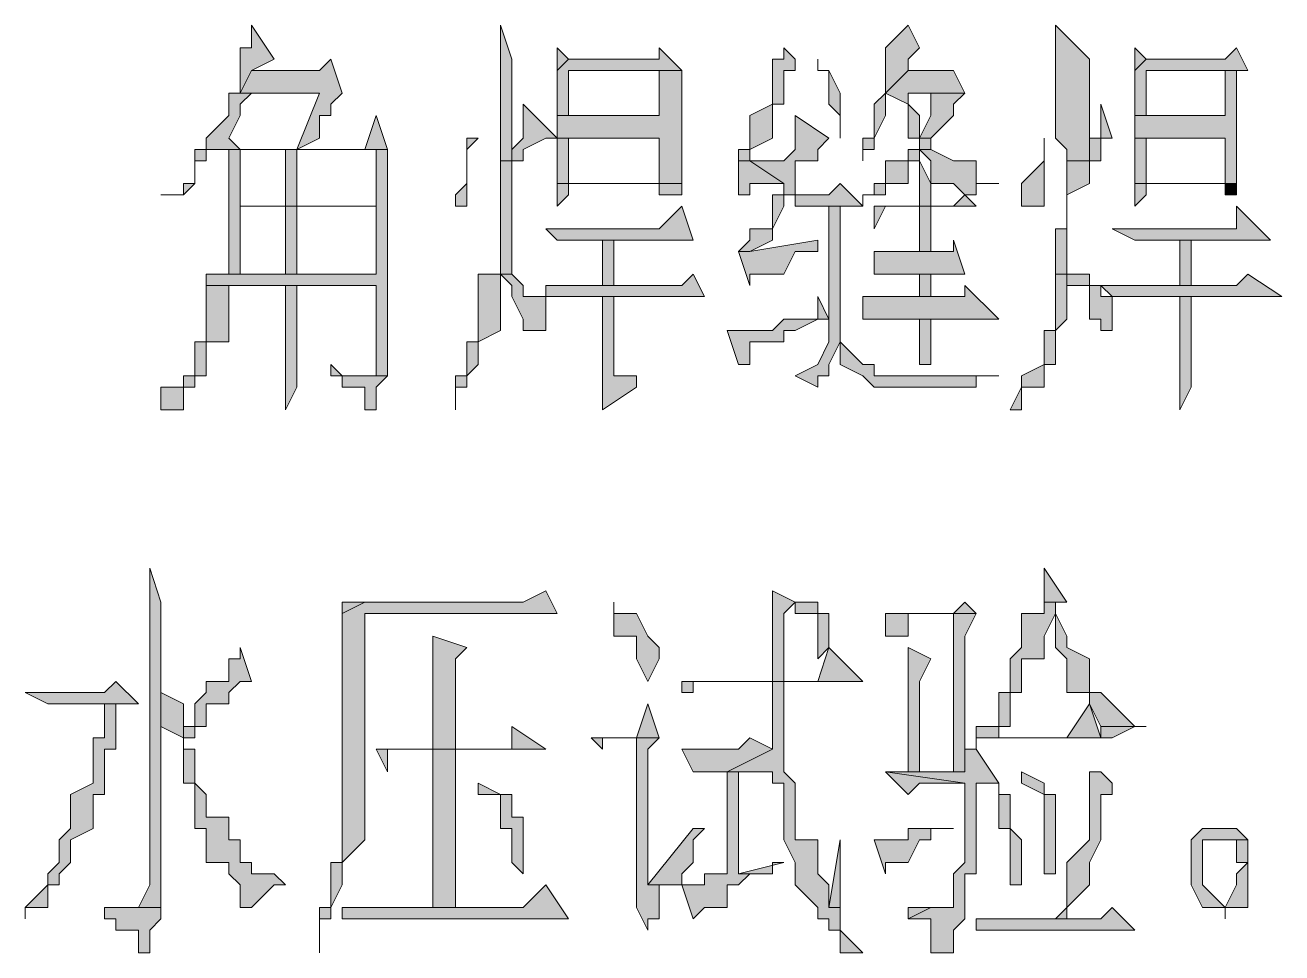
# Model space of a CAD drawing. Header units: millimetres. Extents: x 20 to 821, y 1 to 1134.
# Drawn here: x 651.24 to 671.22, y 589.82 to 604.58 of the extents above; entities that cross this region are included whole.
import ezdxf

# ---------------------------------------------------------------- set-up
doc = ezdxf.new("R2010")
doc.units = ezdxf.units.MM
doc.layers.add('1', color=7, linetype='Continuous')

msp = doc.modelspace()

# ---------------------------------------------------------------- hatches: boundary and pattern name
h = msp.add_hatch(color=0)
h.dxf.hatch_style = 2
h.paths.add_polyline_path([(654.84, 604.581732), (654.84, 604.221732), (654.66, 604.221732), (654.66, 603.501732), (654.84, 603.861732), (655.2, 604.041732)])
h = msp.add_hatch(color=0)
h.dxf.hatch_style = 2
h.paths.add_polyline_path([(658.8, 604.581732), (658.8, 602.421732), (658.98, 602.421732), (658.98, 604.041732)])
h = msp.add_hatch(color=0)
h.dxf.hatch_style = 2
h.paths.add_polyline_path([(665.28, 604.581732), (664.92, 604.221732), (664.92, 603.501732), (665.28, 603.861732), (665.28, 604.041732), (665.46, 604.221732)])
h = msp.add_hatch(color=0)
h.dxf.hatch_style = 2
h.paths.add_polyline_path([(667.62, 604.581732), (667.62, 602.781732), (667.8, 602.601732), (667.8, 602.421732), (668.16, 602.421732), (668.16, 604.041732)])
h = msp.add_hatch(color=0)
h.dxf.hatch_style = 2
h.paths.add_polyline_path([(659.7, 604.221732), (659.7, 603.861732), (659.88, 604.041732)])
h = msp.add_hatch(color=0)
h.dxf.hatch_style = 2
h.paths.add_polyline_path([(661.32, 604.221732), (661.32, 604.041732), (659.88, 604.041732), (659.7, 603.861732), (659.7, 603.141732), (659.88, 603.141732), (659.88, 603.861732), (661.32, 603.861732), (661.68, 603.861732)])
h = msp.add_hatch(color=0)
h.dxf.hatch_style = 2
h.paths.add_polyline_path([(663.3, 604.221732), (663.3, 604.041732), (663.12, 604.041732), (663.12, 603.321732), (662.76, 603.141732), (662.76, 602.601732), (662.58, 602.601732), (662.58, 602.421732), (662.76, 602.421732), (662.76, 602.601732), (663.12, 602.781732), (663.12, 603.141732), (663.12, 603.321732), (663.3, 603.321732), (663.3, 603.861732), (663.48, 603.861732), (663.48, 604.041732)])
h = msp.add_hatch(color=0)
h.dxf.hatch_style = 2
h.paths.add_polyline_path([(668.88, 604.221732), (668.88, 603.861732), (669.06, 604.041732)])
h = msp.add_hatch(color=0)
h.dxf.hatch_style = 2
h.paths.add_polyline_path([(670.5, 604.221732), (670.32, 604.041732), (669.06, 604.041732), (668.88, 603.861732), (668.88, 603.141732), (669.06, 603.141732), (669.06, 603.861732), (670.32, 603.861732), (670.68, 603.861732)])
h = msp.add_hatch(color=0)
h.dxf.hatch_style = 2
h.paths.add_polyline_path([(656.1, 604.041732), (655.92, 603.861732), (654.84, 603.861732), (654.66, 603.501732), (655.92, 603.501732), (655.56, 602.601732), (654.66, 602.601732), (655.56, 602.601732), (655.92, 602.781732), (655.92, 603.141732), (656.1, 603.141732), (656.1, 603.321732), (656.28, 603.501732)])
h = msp.add_hatch(color=0)
h.dxf.hatch_style = 2
h.paths.add_polyline_path([(663.84, 604.041732), (663.84, 603.861732), (664.02, 603.861732), (664.02, 603.321732), (664.2, 603.141732), (664.2, 602.781732), (664.2, 603.141732), (664.2, 603.501732), (664.02, 603.861732), (663.84, 603.861732)])
h = msp.add_hatch(color=0)
h.dxf.hatch_style = 2
h.paths.add_polyline_path([(661.68, 603.861732), (661.32, 603.861732), (661.32, 603.141732), (659.7, 603.141732), (659.7, 602.781732), (661.32, 602.781732), (661.32, 602.061732), (659.7, 602.061732), (659.7, 601.881732), (659.7, 601.701732), (659.88, 601.881732), (659.88, 602.061732), (661.32, 602.061732), (661.68, 602.061732), (661.68, 602.421732), (661.68, 603.501732)])
h = msp.add_hatch(color=0)
h.dxf.hatch_style = 2
h.paths.add_polyline_path([(666, 603.861732), (665.28, 603.861732), (664.92, 603.501732), (665.28, 603.321732), (665.28, 602.781732), (665.46, 602.781732), (665.46, 602.601732), (665.28, 602.601732), (665.28, 602.421732), (664.92, 602.421732), (664.92, 602.061732), (664.74, 602.061732), (664.74, 601.881732), (664.56, 601.881732), (664.56, 601.701732), (664.56, 601.881732), (664.74, 601.881732), (664.92, 601.881732), (664.92, 602.061732), (665.28, 602.061732), (665.28, 602.421732), (665.46, 602.421732), (665.46, 602.601732), (665.64, 602.601732), (665.64, 602.781732), (665.46, 602.781732), (665.46, 603.141732), (665.28, 603.321732), (665.28, 603.501732), (666, 603.501732), (666.18, 603.501732)])
h = msp.add_hatch(color=0)
h.dxf.hatch_style = 2
h.paths.add_polyline_path([(670.68, 603.861732), (670.32, 603.861732), (670.32, 603.141732), (668.88, 603.141732), (668.88, 602.781732), (670.32, 602.781732), (670.32, 602.061732), (668.88, 602.061732), (668.88, 601.881732), (668.88, 601.701732), (669.06, 601.881732), (669.06, 602.061732), (670.32, 602.061732), (670.5, 602.061732), (670.5, 602.421732), (670.5, 603.501732), (670.5, 603.861732)])
h = msp.add_hatch(color=0)
h.dxf.hatch_style = 2
h.paths.add_polyline_path([(654.66, 603.501732), (654.48, 603.501732), (654.48, 603.321732), (654.48, 603.141732), (654.12, 602.781732), (654.12, 602.601732), (655.56, 602.601732), (654.66, 602.601732), (654.48, 602.781732), (654.66, 603.141732), (654.66, 603.321732), (654.84, 603.501732), (655.92, 603.501732)])
h = msp.add_hatch(color=0)
h.dxf.hatch_style = 2
h.paths.add_polyline_path([(664.92, 603.501732), (664.74, 603.321732), (664.74, 602.781732), (664.56, 602.781732), (664.56, 602.421732), (664.56, 602.601732), (664.74, 602.601732), (664.74, 602.781732), (664.92, 603.141732)])
h = msp.add_hatch(color=0)
h.dxf.hatch_style = 2
h.paths.add_polyline_path([(666.18, 603.501732), (665.64, 603.501732), (665.64, 603.321732), (665.64, 603.141732), (665.46, 602.781732), (665.64, 602.781732), (666, 603.141732), (666, 603.321732)])
h = msp.add_hatch(color=0)
h.dxf.hatch_style = 2
h.paths.add_polyline_path([(659.16, 603.321732), (659.16, 602.781732), (658.98, 602.601732), (658.98, 602.421732), (658.8, 602.421732), (658.8, 600.621732), (658.44, 600.621732), (658.8, 600.621732), (658.98, 600.441732), (658.98, 600.261732), (659.16, 599.901732), (659.16, 599.721732), (659.52, 599.721732), (659.52, 600.261732), (659.16, 600.261732), (659.16, 600.441732), (658.98, 600.621732), (658.8, 600.621732), (658.98, 600.621732), (658.98, 602.421732), (659.16, 602.421732), (659.16, 602.601732), (659.52, 602.781732), (659.7, 602.781732)])
h = msp.add_hatch(color=0)
h.dxf.hatch_style = 2
h.paths.add_polyline_path([(668.34, 603.321732), (668.34, 602.781732), (668.16, 602.781732), (668.16, 602.421732), (667.8, 602.421732), (667.8, 601.341732), (667.62, 601.341732), (667.62, 600.621732), (667.8, 600.621732), (667.8, 600.441732), (668.16, 600.441732), (668.16, 600.261732), (668.16, 599.901732), (668.34, 599.901732), (668.34, 599.721732), (668.52, 599.721732), (668.52, 600.261732), (668.34, 600.261732), (668.34, 600.441732), (668.16, 600.441732), (668.16, 600.621732), (667.8, 600.621732), (667.8, 601.881732), (668.16, 602.061732), (668.16, 602.421732), (668.34, 602.421732), (668.34, 602.781732), (668.52, 602.781732)])
h = msp.add_hatch(color=0)
h.dxf.hatch_style = 2
h.paths.add_polyline_path([(656.82, 603.141732), (656.64, 602.601732), (653.94, 602.601732), (653.94, 602.421732), (653.94, 602.061732), (653.76, 602.061732), (653.76, 601.881732), (653.4, 601.881732), (653.76, 601.881732), (653.94, 602.061732), (653.94, 602.421732), (654.12, 602.421732), (654.12, 602.601732), (654.48, 602.601732), (657, 602.601732)])
h = msp.add_hatch(color=0)
h.dxf.hatch_style = 2
h.paths.add_polyline_path([(663.48, 603.141732), (663.48, 602.601732), (663.3, 602.421732), (662.76, 602.421732), (663.3, 602.061732), (663.3, 601.881732), (663.12, 601.881732), (663.12, 601.341732), (662.76, 601.341732), (662.76, 601.161732), (662.58, 600.981732), (662.76, 600.981732), (663.12, 601.161732), (663.12, 601.341732), (663.3, 601.701732), (663.3, 601.881732), (663.48, 601.881732), (663.48, 602.421732), (663.84, 602.421732), (663.84, 602.601732), (664.02, 602.781732)])
h = msp.add_hatch(color=0)
h.dxf.hatch_style = 2
h.paths.add_polyline_path([(654.48, 602.601732), (654.48, 600.621732), (654.12, 600.621732), (654.66, 600.621732), (654.66, 600.981732), (654.66, 601.701732), (655.38, 601.701732), (656.82, 601.701732), (655.56, 601.701732), (654.66, 601.701732), (654.66, 602.601732), (655.38, 602.601732), (656.82, 602.601732)])
h = msp.add_hatch(color=0)
h.dxf.hatch_style = 2
h.paths.add_polyline_path([(657, 602.601732), (654.48, 602.601732), (656.82, 602.601732), (656.82, 601.701732), (655.56, 601.701732), (656.82, 601.701732), (656.82, 600.621732), (654.12, 600.621732), (654.12, 600.441732), (656.82, 600.441732), (656.82, 599.181732), (656.82, 599.001732), (656.64, 599.001732), (657, 599.001732), (657, 602.421732)])
h = msp.add_hatch(color=0)
h.dxf.hatch_style = 2
h.paths.add_polyline_path([(655.56, 602.601732), (655.38, 602.601732), (655.38, 601.701732), (654.66, 601.701732), (655.56, 601.701732)])
h = msp.add_hatch(color=0)
h.dxf.hatch_style = 2
h.paths.add_polyline_path([(658.44, 602.781732), (658.26, 602.781732), (658.26, 602.601732), (658.26, 602.061732), (658.08, 601.881732), (658.08, 601.701732), (658.26, 601.701732), (658.26, 602.601732)])
h = msp.add_hatch(color=0)
h.dxf.hatch_style = 2
h.paths.add_polyline_path([(659.7, 602.781732), (659.7, 602.061732), (659.88, 602.061732), (659.88, 602.781732), (661.32, 602.781732)])
h = msp.add_hatch(color=0)
h.dxf.hatch_style = 2
h.paths.add_polyline_path([(665.64, 602.601732), (665.46, 602.601732), (665.64, 602.421732), (665.64, 602.061732), (666, 602.061732), (666.18, 601.881732), (666.36, 601.881732), (666.36, 602.061732), (666.72, 602.061732), (666.36, 602.061732), (666.36, 602.421732), (666.18, 602.421732), (666, 602.421732)])
h = msp.add_hatch(color=0)
h.dxf.hatch_style = 2
h.paths.add_polyline_path([(667.44, 602.781732), (667.44, 602.421732), (667.08, 602.061732), (667.08, 601.701732), (667.44, 601.701732)])
h = msp.add_hatch(color=0)
h.dxf.hatch_style = 2
h.paths.add_polyline_path([(668.88, 602.781732), (668.88, 602.061732), (669.06, 602.061732), (669.06, 602.781732), (670.32, 602.781732)])
h = msp.add_hatch(color=0)
h.dxf.hatch_style = 2
h.paths.add_polyline_path([(662.58, 602.421732), (662.58, 601.881732), (662.76, 601.881732), (662.76, 602.061732), (663.12, 602.061732), (663.3, 602.061732), (662.76, 602.421732)])
h = msp.add_hatch(color=0)
h.dxf.hatch_style = 2
h.paths.add_polyline_path([(665.46, 602.421732), (665.46, 601.701732), (665.64, 601.701732), (665.64, 602.061732)])
h = msp.add_hatch(color=0)
h.dxf.hatch_style = 2
h.paths.add_polyline_path([(661.68, 602.061732), (661.32, 602.061732), (661.32, 601.881732), (661.68, 601.881732)])
h = msp.add_hatch(color=0)
h.dxf.hatch_style = 2
h.paths.add_polyline_path([(664.2, 602.061732), (664.02, 601.881732), (663.48, 601.881732), (663.48, 601.701732), (664.56, 601.701732)])
h = msp.add_hatch(color=0)
h.dxf.hatch_style = 2
h.paths.add_polyline_path([(670.5, 602.061732), (670.32, 602.061732), (670.32, 601.881732), (670.5, 601.881732)])
h = msp.add_hatch(color=0)
h.dxf.hatch_style = 2
h.paths.add_polyline_path([(666.18, 601.881732), (666, 601.701732), (664.74, 601.701732), (664.74, 601.341732), (664.92, 601.701732), (666.36, 601.701732)])
h = msp.add_hatch(color=0)
h.dxf.hatch_style = 2
h.paths.add_polyline_path([(655.38, 600.621732), (655.56, 600.621732), (655.56, 601.701732), (655.38, 601.701732)])
h = msp.add_hatch(color=0)
h.dxf.hatch_style = 2
h.paths.add_polyline_path([(661.68, 601.701732), (661.32, 601.341732), (659.52, 601.341732), (659.7, 601.161732), (661.86, 601.161732)])
h = msp.add_hatch(color=0)
h.dxf.hatch_style = 2
h.paths.add_polyline_path([(664.56, 601.701732), (664.02, 601.701732), (664.02, 599.541732), (663.84, 599.181732), (663.48, 599.001732), (663.84, 598.821732), (663.84, 599.001732), (664.02, 599.001732), (664.02, 599.181732), (664.2, 599.541732), (664.2, 601.701732)])
h = msp.add_hatch(color=0)
h.dxf.hatch_style = 2
h.paths.add_polyline_path([(665.46, 600.981732), (665.64, 600.981732), (665.64, 601.701732), (665.46, 601.701732)])
h = msp.add_hatch(color=0)
h.dxf.hatch_style = 2
h.paths.add_polyline_path([(670.5, 601.701732), (670.5, 601.341732), (668.52, 601.341732), (668.88, 601.161732), (671.04, 601.161732)])
h = msp.add_hatch(color=0)
h.dxf.hatch_style = 2
h.paths.add_polyline_path([(660.42, 600.441732), (660.6, 600.441732), (660.6, 601.161732), (660.42, 601.161732)])
h = msp.add_hatch(color=0)
h.dxf.hatch_style = 2
h.paths.add_polyline_path([(663.84, 601.161732), (662.76, 600.981732), (662.58, 600.981732), (662.76, 600.441732), (662.76, 600.621732), (663.12, 600.621732), (663.3, 600.621732), (663.48, 600.981732), (663.84, 600.981732)])
h = msp.add_hatch(color=0)
h.dxf.hatch_style = 2
h.paths.add_polyline_path([(666, 601.161732), (666, 600.981732), (665.64, 600.981732), (664.74, 600.981732), (664.74, 600.621732), (666.18, 600.621732)])
h = msp.add_hatch(color=0)
h.dxf.hatch_style = 2
h.paths.add_polyline_path([(669.6, 600.441732), (669.78, 600.441732), (669.78, 601.161732), (669.6, 601.161732)])
h = msp.add_hatch(color=0)
h.dxf.hatch_style = 2
h.paths.add_polyline_path([(658.44, 600.621732), (658.44, 599.541732), (658.26, 599.541732), (658.26, 599.001732), (658.08, 599.001732), (658.08, 598.461732), (658.08, 598.821732), (658.26, 598.821732), (658.26, 599.001732), (658.44, 599.181732), (658.44, 599.541732), (658.8, 599.721732), (658.8, 600.621732)])
h = msp.add_hatch(color=0)
h.dxf.hatch_style = 2
h.paths.add_polyline_path([(661.86, 600.621732), (661.68, 600.441732), (659.52, 600.441732), (659.52, 600.261732), (662.04, 600.261732)])
h = msp.add_hatch(color=0)
h.dxf.hatch_style = 2
h.paths.add_polyline_path([(665.46, 600.261732), (665.64, 600.261732), (665.64, 600.621732), (665.46, 600.621732)])
h = msp.add_hatch(color=0)
h.dxf.hatch_style = 2
h.paths.add_polyline_path([(667.62, 600.621732), (667.62, 599.721732), (667.44, 599.721732), (667.44, 599.181732), (667.08, 599.001732), (667.08, 598.821732), (666.9, 598.461732), (667.08, 598.461732), (667.08, 598.821732), (667.44, 598.821732), (667.44, 599.001732), (667.44, 599.181732), (667.62, 599.181732), (667.62, 599.721732), (667.8, 599.901732), (667.8, 600.621732)])
h = msp.add_hatch(color=0)
h.dxf.hatch_style = 2
h.paths.add_polyline_path([(670.68, 600.621732), (670.5, 600.441732), (668.34, 600.441732), (668.52, 600.261732), (671.22, 600.261732)])
h = msp.add_hatch(color=0)
h.dxf.hatch_style = 2
h.paths.add_polyline_path([(654.12, 600.441732), (654.12, 599.541732), (653.94, 599.541732), (653.94, 599.001732), (653.76, 599.001732), (653.76, 598.821732), (653.4, 598.821732), (653.4, 598.461732), (653.76, 598.461732), (653.76, 598.821732), (653.94, 598.821732), (653.94, 599.001732), (654.12, 599.001732), (654.12, 599.541732), (654.48, 599.541732), (654.48, 600.441732), (655.38, 600.441732)])
h = msp.add_hatch(color=0)
h.dxf.hatch_style = 2
h.paths.add_polyline_path([(655.38, 600.441732), (655.38, 598.461732), (655.56, 598.821732), (655.56, 600.261732), (655.56, 600.441732), (656.82, 600.441732)])
h = msp.add_hatch(color=0)
h.dxf.hatch_style = 2
h.paths.add_polyline_path([(666.18, 600.441732), (666.18, 600.261732), (665.64, 600.261732), (664.56, 600.261732), (664.56, 599.901732), (666.72, 599.901732)])
h = msp.add_hatch(color=0)
h.dxf.hatch_style = 2
h.paths.add_polyline_path([(660.6, 600.261732), (660.42, 600.261732), (660.42, 599.901732), (660.42, 598.461732), (660.96, 598.821732), (660.96, 599.001732), (660.6, 599.001732)])
h = msp.add_hatch(color=0)
h.dxf.hatch_style = 2
h.paths.add_polyline_path([(663.84, 600.261732), (663.84, 599.901732), (663.48, 599.901732), (663.3, 599.901732), (663.12, 599.721732), (662.4, 599.721732), (662.58, 599.181732), (662.76, 599.181732), (662.76, 599.541732), (663.3, 599.541732), (663.3, 599.721732), (663.48, 599.721732), (663.84, 599.901732), (664.02, 599.901732)])
h = msp.add_hatch(color=0)
h.dxf.hatch_style = 2
h.paths.add_polyline_path([(669.78, 600.261732), (669.6, 600.261732), (669.6, 599.901732), (669.6, 598.461732), (669.78, 598.821732)])
h = msp.add_hatch(color=0)
h.dxf.hatch_style = 2
h.paths.add_polyline_path([(665.64, 599.901732), (665.46, 599.901732), (665.46, 599.721732), (665.46, 599.181732), (665.64, 599.181732)])
h = msp.add_hatch(color=0)
h.dxf.hatch_style = 2
h.paths.add_polyline_path([(664.2, 599.541732), (664.2, 599.181732), (664.56, 599.001732), (664.74, 598.821732), (666.36, 598.821732), (666.36, 599.001732), (665.46, 599.001732), (664.74, 599.001732), (664.74, 599.181732), (664.56, 599.181732)])
h = msp.add_hatch(color=0)
h.dxf.hatch_style = 2
h.paths.add_polyline_path([(656.1, 599.181732), (656.1, 599.001732), (656.28, 599.001732), (656.28, 598.821732), (656.64, 598.821732), (656.64, 598.461732), (656.82, 598.461732), (656.82, 598.821732), (657, 599.001732), (656.28, 599.001732)])
h = msp.add_hatch(color=0)
h.dxf.hatch_style = 2
h.paths.add_polyline_path([(666.72, 599.001732), (665.46, 599.001732), (666.36, 599.001732)])
h = msp.add_hatch(color=0)
h.dxf.hatch_style = 2
h.paths.add_polyline_path([(653.22, 595.941732), (653.22, 590.901732), (653.04, 590.541732), (653.4, 590.541732), (653.4, 594.141732), (653.4, 595.401732)])
h = msp.add_hatch(color=0)
h.dxf.hatch_style = 2
h.paths.add_polyline_path([(667.44, 595.941732), (667.44, 595.401732), (667.62, 595.401732), (667.62, 594.681732), (667.8, 594.501732), (667.8, 593.961732), (668.16, 593.961732), (668.16, 593.781732), (668.34, 593.421732), (669.06, 593.421732), (668.88, 593.421732), (668.52, 593.781732), (668.34, 593.961732), (668.16, 593.961732), (668.16, 594.141732), (668.16, 594.501732), (667.8, 594.681732), (667.8, 594.861732), (667.62, 595.221732), (667.62, 595.401732), (667.8, 595.401732)])
h = msp.add_hatch(color=0)
h.dxf.hatch_style = 2
h.paths.add_polyline_path([(659.52, 595.581732), (659.16, 595.401732), (656.64, 595.401732), (656.28, 595.221732), (656.28, 591.261732), (656.1, 591.261732), (656.1, 590.541732), (655.92, 590.541732), (655.92, 590.361732), (655.92, 589.821732), (655.92, 590.181732), (655.92, 590.361732), (656.1, 590.361732), (656.1, 590.541732), (656.28, 590.901732), (656.28, 591.261732), (656.64, 591.621732), (656.64, 595.221732), (659.7, 595.221732)])
h = msp.add_hatch(color=0)
h.dxf.hatch_style = 2
h.paths.add_polyline_path([(663.12, 595.581732), (663.12, 594.141732), (663.3, 594.141732), (663.3, 595.221732), (663.48, 595.401732)])
h = msp.add_hatch(color=0)
h.dxf.hatch_style = 2
h.paths.add_polyline_path([(656.28, 595.401732), (656.28, 595.221732), (656.64, 595.401732)])
h = msp.add_hatch(color=0)
h.dxf.hatch_style = 2
h.paths.add_polyline_path([(660.6, 595.401732), (660.6, 594.861732), (660.96, 594.861732), (660.96, 594.501732), (661.14, 594.141732), (661.32, 594.501732), (661.32, 594.681732), (661.14, 594.861732), (660.96, 595.221732), (660.6, 595.221732)])
h = msp.add_hatch(color=0)
h.dxf.hatch_style = 2
h.paths.add_polyline_path([(663.48, 595.401732), (663.48, 595.221732), (663.84, 595.221732), (663.84, 594.501732), (664.02, 594.681732), (664.02, 595.221732), (663.84, 595.221732), (663.84, 595.401732)])
h = msp.add_hatch(color=0)
h.dxf.hatch_style = 2
h.paths.add_polyline_path([(667.44, 595.401732), (667.44, 595.221732), (667.08, 595.221732), (667.08, 594.681732), (666.9, 594.501732), (666.9, 593.961732), (666.72, 593.961732), (666.72, 593.421732), (666.36, 593.421732), (666.36, 593.061732), (666.18, 593.061732), (666.18, 592.701732), (666, 592.701732), (664.92, 592.701732), (666.18, 592.521732), (666.18, 591.261732), (666, 591.081732), (666, 590.541732), (665.64, 590.541732), (665.28, 590.361732), (665.64, 590.361732), (665.64, 590.181732), (665.64, 589.821732), (666, 589.821732), (666, 590.181732), (666.18, 590.361732), (666.18, 591.081732), (666.36, 591.081732), (666.36, 592.521732), (666.72, 592.521732), (666.36, 593.061732), (666.36, 593.241732), (666.72, 593.241732), (666.72, 593.421732), (666.9, 593.421732), (666.9, 593.961732), (667.08, 593.961732), (667.08, 594.501732), (667.44, 594.501732), (667.44, 594.861732), (667.62, 595.221732), (667.62, 595.401732)])
h = msp.add_hatch(color=0)
h.dxf.hatch_style = 2
h.paths.add_polyline_path([(666.18, 595.401732), (666, 595.221732), (664.92, 595.221732), (664.92, 594.861732), (665.28, 594.861732), (665.28, 595.221732), (666.36, 595.221732)])
h = msp.add_hatch(color=0)
h.dxf.hatch_style = 2
h.paths.add_polyline_path([(666.36, 595.221732), (666, 595.221732), (666, 592.701732), (666.18, 592.701732), (666.18, 594.861732)])
h = msp.add_hatch(color=0)
h.dxf.hatch_style = 2
h.paths.add_polyline_path([(657.72, 594.861732), (657.72, 593.061732), (658.08, 593.061732), (658.08, 594.501732), (658.26, 594.681732)])
h = msp.add_hatch(color=0)
h.dxf.hatch_style = 2
h.paths.add_polyline_path([(654.66, 594.681732), (654.66, 594.501732), (654.48, 594.501732), (654.48, 594.141732), (654.12, 594.141732), (654.12, 593.961732), (653.94, 593.781732), (653.94, 593.421732), (653.76, 593.421732), (653.76, 593.241732), (653.94, 593.241732), (653.94, 593.421732), (654.12, 593.421732), (654.12, 593.781732), (654.48, 593.781732), (654.48, 593.961732), (654.66, 594.141732), (654.84, 594.141732)])
h = msp.add_hatch(color=0)
h.dxf.hatch_style = 2
h.paths.add_polyline_path([(664.02, 594.681732), (663.84, 594.141732), (661.68, 594.141732), (661.68, 593.961732), (661.86, 593.961732), (661.86, 594.141732), (664.56, 594.141732)])
h = msp.add_hatch(color=0)
h.dxf.hatch_style = 2
h.paths.add_polyline_path([(665.28, 594.681732), (665.28, 592.701732), (664.92, 592.701732), (665.46, 592.701732), (665.46, 594.141732), (665.64, 594.501732)])
h = msp.add_hatch(color=0)
h.dxf.hatch_style = 2
h.paths.add_polyline_path([(652.68, 594.141732), (652.5, 593.961732), (651.24, 593.961732), (651.6, 593.781732), (653.04, 593.781732)])
h = msp.add_hatch(color=0)
h.dxf.hatch_style = 2
h.paths.add_polyline_path([(653.4, 594.141732), (653.4, 593.421732), (653.76, 593.241732), (653.76, 592.521732), (653.94, 592.521732), (653.94, 591.801732), (654.12, 591.801732), (654.12, 591.261732), (654.48, 591.261732), (654.48, 591.081732), (654.66, 590.901732), (654.66, 590.541732), (654.84, 590.541732), (655.2, 590.901732), (655.38, 590.901732), (655.2, 591.081732), (654.84, 591.081732), (654.84, 591.261732), (654.66, 591.261732), (654.66, 591.621732), (654.48, 591.621732), (654.48, 591.801732), (654.48, 591.981732), (654.12, 591.981732), (654.12, 592.341732), (653.94, 592.521732), (653.94, 593.061732), (653.76, 593.061732), (653.76, 593.241732), (653.94, 593.241732), (653.76, 593.241732), (653.76, 593.421732), (653.76, 593.781732), (653.4, 593.961732)])
h = msp.add_hatch(color=0)
h.dxf.hatch_style = 2
h.paths.add_polyline_path([(663.3, 594.141732), (663.12, 594.141732), (663.12, 593.961732), (663.12, 593.061732), (662.4, 592.701732), (663.12, 592.701732), (663.12, 592.521732), (663.3, 592.521732), (663.3, 592.341732), (663.3, 591.621732), (663.48, 591.261732), (663.48, 591.081732), (663.48, 590.901732), (663.84, 590.541732), (663.84, 590.361732), (664.02, 590.361732), (664.02, 590.181732), (664.2, 590.181732), (664.2, 589.821732), (664.56, 589.821732), (664.2, 590.181732), (664.2, 590.541732), (664.02, 590.541732), (664.02, 590.901732), (663.84, 591.081732), (663.84, 591.621732), (663.48, 591.621732), (663.48, 592.521732), (663.3, 592.701732)])
h = msp.add_hatch(color=0)
h.dxf.hatch_style = 2
h.paths.add_polyline_path([(653.04, 593.781732), (652.5, 593.781732), (652.5, 593.421732), (652.5, 593.241732), (652.32, 593.241732), (652.32, 592.521732), (651.96, 592.341732), (651.96, 591.801732), (651.78, 591.621732), (651.78, 591.261732), (651.6, 591.081732), (651.6, 590.901732), (651.24, 590.541732), (651.24, 590.361732), (651.24, 590.541732), (651.6, 590.541732), (651.6, 590.901732), (651.78, 590.901732), (651.78, 591.081732), (651.96, 591.261732), (651.96, 591.621732), (652.32, 591.801732), (652.32, 592.341732), (652.5, 592.341732), (652.5, 593.061732), (652.68, 593.061732), (652.68, 593.781732)])
h = msp.add_hatch(color=0)
h.dxf.hatch_style = 2
h.paths.add_polyline_path([(661.14, 593.781732), (660.96, 593.241732), (660.24, 593.241732), (660.42, 593.061732), (660.42, 593.241732), (660.6, 593.241732), (661.32, 593.241732)])
h = msp.add_hatch(color=0)
h.dxf.hatch_style = 2
h.paths.add_polyline_path([(668.16, 593.781732), (667.8, 593.241732), (666.72, 593.241732), (666.9, 593.241732), (668.34, 593.241732)])
h = msp.add_hatch(color=0)
h.dxf.hatch_style = 2
h.paths.add_polyline_path([(658.98, 593.421732), (658.98, 593.061732), (658.08, 593.061732), (656.82, 593.061732), (657, 592.701732), (657, 593.061732), (657.36, 593.061732), (659.52, 593.061732)])
h = msp.add_hatch(color=0)
h.dxf.hatch_style = 2
h.paths.add_polyline_path([(668.34, 593.421732), (668.34, 593.241732), (668.52, 593.241732), (668.88, 593.421732)])
h = msp.add_hatch(color=0)
h.dxf.hatch_style = 2
h.paths.add_polyline_path([(661.32, 593.241732), (660.96, 593.241732), (660.96, 590.901732), (660.96, 590.541732), (661.14, 590.181732), (661.14, 590.361732), (661.32, 590.361732), (661.32, 590.901732), (661.14, 590.901732), (661.14, 593.061732)])
h = msp.add_hatch(color=0)
h.dxf.hatch_style = 2
h.paths.add_polyline_path([(662.76, 593.241732), (662.58, 593.061732), (661.68, 593.061732), (661.86, 592.701732), (662.4, 592.701732), (663.12, 593.061732)])
h = msp.add_hatch(color=0)
h.dxf.hatch_style = 2
h.paths.add_polyline_path([(657.72, 590.541732), (658.08, 590.541732), (658.08, 593.061732), (657.72, 593.061732)])
h = msp.add_hatch(color=0)
h.dxf.hatch_style = 2
h.paths.add_polyline_path([(662.4, 592.701732), (662.4, 591.081732), (662.04, 591.081732), (662.04, 590.901732), (661.86, 590.901732), (661.68, 590.901732), (661.86, 590.361732), (662.04, 590.541732), (662.4, 590.541732), (662.4, 590.901732), (662.58, 590.901732), (662.76, 591.081732), (662.58, 591.081732), (662.58, 592.701732), (663.12, 592.701732)])
h = msp.add_hatch(color=0)
h.dxf.hatch_style = 2
h.paths.add_polyline_path([(664.92, 592.701732), (665.28, 592.341732), (665.46, 592.521732), (666.18, 592.521732)])
h = msp.add_hatch(color=0)
h.dxf.hatch_style = 2
h.paths.add_polyline_path([(667.08, 592.701732), (667.08, 592.521732), (667.44, 592.341732), (667.44, 591.081732), (667.62, 591.081732), (667.62, 591.801732), (667.62, 591.981732), (667.62, 592.341732), (667.44, 592.341732), (667.44, 592.521732)])
h = msp.add_hatch(color=0)
h.dxf.hatch_style = 2
h.paths.add_polyline_path([(668.34, 592.701732), (668.16, 592.701732), (668.16, 592.521732), (668.16, 591.621732), (667.8, 591.261732), (667.8, 590.541732), (667.62, 590.361732), (667.8, 590.361732), (667.8, 590.541732), (668.16, 590.901732), (668.16, 591.081732), (668.16, 591.261732), (668.34, 591.621732), (668.34, 592.341732), (668.52, 592.341732), (668.52, 592.521732)])
h = msp.add_hatch(color=0)
h.dxf.hatch_style = 2
h.paths.add_polyline_path([(658.44, 592.521732), (658.44, 592.341732), (658.8, 592.341732), (658.8, 591.801732), (658.98, 591.801732), (658.98, 591.261732), (659.16, 591.081732), (659.16, 591.981732), (658.98, 591.981732), (658.98, 592.341732), (658.8, 592.341732)])
h = msp.add_hatch(color=0)
h.dxf.hatch_style = 2
h.paths.add_polyline_path([(666.72, 592.521732), (666.72, 591.801732), (666.9, 591.801732), (666.9, 590.901732), (667.08, 590.901732), (667.08, 591.621732), (666.9, 591.801732), (666.9, 592.341732), (666.72, 592.341732)])
h = msp.add_hatch(color=0)
h.dxf.hatch_style = 2
h.paths.add_polyline_path([(661.86, 591.801732), (661.14, 590.901732), (661.68, 590.901732), (661.68, 591.081732), (661.86, 591.261732), (661.86, 591.621732), (662.04, 591.801732)])
h = msp.add_hatch(color=0)
h.dxf.hatch_style = 2
h.paths.add_polyline_path([(664.2, 591.621732), (664.02, 590.541732), (664.2, 590.541732), (664.2, 590.901732)])
h = msp.add_hatch(color=0)
h.dxf.hatch_style = 2
h.paths.add_polyline_path([(666, 591.801732), (665.28, 591.801732), (665.28, 591.621732), (664.74, 591.621732), (664.92, 591.081732), (664.92, 591.261732), (665.28, 591.261732), (665.46, 591.621732), (665.64, 591.621732), (665.64, 591.801732)])
h = msp.add_hatch(color=0)
h.dxf.hatch_style = 2
h.paths.add_polyline_path([(670.32, 591.801732), (669.96, 591.801732), (669.78, 591.621732), (669.78, 590.901732), (669.96, 590.541732), (670.32, 590.541732), (669.96, 590.901732), (669.96, 591.261732), (669.96, 591.621732), (670.68, 591.621732), (670.5, 591.801732)])
h = msp.add_hatch(color=0)
h.dxf.hatch_style = 2
h.paths.add_polyline_path([(670.68, 591.621732), (670.32, 591.621732), (670.5, 591.621732), (670.5, 591.261732), (670.68, 591.261732), (670.5, 591.081732), (670.5, 590.901732), (670.32, 590.541732), (669.96, 590.541732), (670.32, 590.541732), (670.32, 590.361732), (670.32, 590.541732), (670.68, 590.541732), (670.68, 590.901732)])
h = msp.add_hatch(color=0)
h.dxf.hatch_style = 2
h.paths.add_polyline_path([(663.3, 591.261732), (662.58, 591.081732), (663.12, 591.081732), (663.12, 591.261732)])
h = msp.add_hatch(color=0)
h.dxf.hatch_style = 2
h.paths.add_polyline_path([(659.52, 590.901732), (659.16, 590.541732), (656.28, 590.541732), (656.28, 590.361732), (659.88, 590.361732)])
h = msp.add_hatch(color=0)
h.dxf.hatch_style = 2
h.paths.add_polyline_path([(652.5, 590.541732), (652.5, 590.361732), (652.68, 590.361732), (652.68, 590.181732), (653.04, 590.181732), (653.04, 589.821732), (653.22, 589.821732), (653.22, 590.181732), (653.4, 590.361732), (653.4, 590.541732), (653.04, 590.541732)])
h = msp.add_hatch(color=0)
h.dxf.hatch_style = 2
h.paths.add_polyline_path([(665.28, 590.541732), (665.28, 590.361732), (665.64, 590.541732)])
h = msp.add_hatch(color=0)
h.dxf.hatch_style = 2
h.paths.add_polyline_path([(668.52, 590.541732), (668.34, 590.361732), (666.36, 590.361732), (666.36, 590.181732), (668.88, 590.181732)])

# ---------------------------------------------------------------- linework, layer by layer
at = {"layer": '1', "color": 0, "lineweight": 5}
for points in [[(654.84, 604.581732), (654.84, 604.221732), (654.66, 604.221732), (654.66, 603.501732), (654.84, 603.861732), (655.2, 604.041732), (654.84, 604.581732)], [(658.8, 604.581732), (658.8, 602.421732), (658.98, 602.421732), (658.98, 604.041732), (658.8, 604.581732)], [(665.28, 604.581732), (664.92, 604.221732), (664.92, 603.501732), (665.28, 603.861732), (665.28, 604.041732), (665.46, 604.221732), (665.28, 604.581732)], [(667.62, 604.581732), (667.62, 602.781732), (667.8, 602.601732), (667.8, 602.421732), (668.16, 602.421732), (668.16, 604.041732), (667.62, 604.581732)], [(659.7, 604.221732), (659.7, 603.861732), (659.88, 604.041732), (659.7, 604.221732)], [(661.32, 604.221732), (661.32, 604.041732), (659.88, 604.041732), (659.7, 603.861732), (659.7, 603.141732), (659.88, 603.141732), (659.88, 603.861732), (661.32, 603.861732), (661.68, 603.861732), (661.32, 604.221732)], [(663.3, 604.221732), (663.3, 604.041732), (663.12, 604.041732), (663.12, 603.321732), (662.76, 603.141732), (662.76, 602.601732), (662.58, 602.601732), (662.58, 602.421732), (662.76, 602.421732), (662.76, 602.601732), (663.12, 602.781732), (663.12, 603.141732), (663.12, 603.141732), (663.12, 603.321732), (663.3, 603.321732), (663.3, 603.861732), (663.48, 603.861732), (663.48, 604.041732), (663.3, 604.221732)], [(668.88, 604.221732), (668.88, 603.861732), (669.06, 604.041732), (668.88, 604.221732)], [(670.5, 604.221732), (670.32, 604.041732), (669.06, 604.041732), (668.88, 603.861732), (668.88, 603.141732), (669.06, 603.141732), (669.06, 603.861732), (670.32, 603.861732), (670.68, 603.861732), (670.5, 604.221732)], [(656.1, 604.041732), (655.92, 603.861732), (654.84, 603.861732), (654.66, 603.501732), (655.92, 603.501732), (655.56, 602.601732), (654.66, 602.601732), (655.56, 602.601732), (655.92, 602.781732), (655.92, 603.141732), (656.1, 603.141732), (656.1, 603.321732), (656.28, 603.501732), (656.1, 604.041732)], [(663.84, 604.041732), (663.84, 603.861732), (664.02, 603.861732), (664.02, 603.321732), (664.2, 603.141732), (664.2, 602.781732), (664.2, 603.141732), (664.2, 603.501732), (664.02, 603.861732), (663.84, 603.861732), (663.84, 604.041732)], [(661.68, 603.861732), (661.32, 603.861732), (661.32, 603.141732), (659.7, 603.141732), (659.7, 602.781732), (661.32, 602.781732), (661.32, 602.061732), (659.7, 602.061732), (659.7, 601.881732), (659.7, 601.701732), (659.88, 601.881732), (659.88, 602.061732), (661.32, 602.061732), (661.68, 602.061732), (661.68, 602.421732), (661.68, 603.501732), (661.68, 603.861732)], [(666, 603.861732), (665.28, 603.861732), (664.92, 603.501732), (665.28, 603.321732), (665.28, 602.781732), (665.46, 602.781732), (665.46, 602.601732), (665.28, 602.601732), (665.28, 602.421732), (664.92, 602.421732), (664.92, 602.061732), (664.74, 602.061732), (664.74, 601.881732), (664.56, 601.881732), (664.56, 601.701732), (664.56, 601.881732), (664.74, 601.881732), (664.92, 601.881732), (664.92, 602.061732), (665.28, 602.061732), (665.28, 602.421732), (665.46, 602.421732), (665.46, 602.601732), (665.64, 602.601732), (665.64, 602.781732), (665.46, 602.781732), (665.46, 603.141732), (665.28, 603.321732), (665.28, 603.501732), (666, 603.501732), (666.18, 603.501732), (666, 603.861732)], [(670.68, 603.861732), (670.32, 603.861732), (670.32, 603.141732), (668.88, 603.141732), (668.88, 602.781732), (670.32, 602.781732), (670.32, 602.061732), (668.88, 602.061732), (668.88, 601.881732), (668.88, 601.701732), (669.06, 601.881732), (669.06, 602.061732), (670.32, 602.061732), (670.5, 602.061732), (670.5, 602.421732), (670.5, 603.501732), (670.5, 603.861732), (670.68, 603.861732)], [(654.66, 603.501732), (654.48, 603.501732), (654.48, 603.321732), (654.48, 603.141732), (654.12, 602.781732), (654.12, 602.601732), (655.56, 602.601732), (654.66, 602.601732), (654.48, 602.781732), (654.66, 603.141732), (654.66, 603.321732), (654.84, 603.501732), (655.92, 603.501732), (654.66, 603.501732)], [(664.92, 603.501732), (664.74, 603.321732), (664.74, 602.781732), (664.56, 602.781732), (664.56, 602.421732), (664.56, 602.601732), (664.74, 602.601732), (664.74, 602.781732), (664.92, 603.141732), (664.92, 603.501732)], [(666.18, 603.501732), (665.64, 603.501732), (665.64, 603.321732), (665.64, 603.141732), (665.46, 602.781732), (665.64, 602.781732), (666, 603.141732), (666, 603.321732), (666.18, 603.501732)], [(659.16, 603.321732), (659.16, 602.781732), (658.98, 602.601732), (658.98, 602.421732), (658.8, 602.421732), (658.8, 600.621732), (658.44, 600.621732), (658.8, 600.621732), (658.98, 600.441732), (658.98, 600.261732), (659.16, 599.901732), (659.16, 599.721732), (659.52, 599.721732), (659.52, 600.261732), (659.16, 600.261732), (659.16, 600.441732), (658.98, 600.621732), (658.8, 600.621732), (658.98, 600.621732), (658.98, 602.421732), (659.16, 602.421732), (659.16, 602.601732), (659.52, 602.781732), (659.7, 602.781732), (659.16, 603.321732)], [(668.34, 603.321732), (668.34, 602.781732), (668.16, 602.781732), (668.16, 602.421732), (667.8, 602.421732), (667.8, 601.341732), (667.62, 601.341732), (667.62, 600.621732), (667.8, 600.621732), (667.8, 600.441732), (668.16, 600.441732), (668.16, 600.261732), (668.16, 599.901732), (668.34, 599.901732), (668.34, 599.721732), (668.52, 599.721732), (668.52, 600.261732), (668.34, 600.261732), (668.34, 600.441732), (668.16, 600.441732), (668.16, 600.621732), (667.8, 600.621732), (667.8, 601.881732), (668.16, 602.061732), (668.16, 602.421732), (668.34, 602.421732), (668.34, 602.781732), (668.52, 602.781732), (668.34, 603.321732)], [(656.82, 603.141732), (656.64, 602.601732), (653.94, 602.601732), (653.94, 602.421732), (653.94, 602.061732), (653.76, 602.061732), (653.76, 601.881732), (653.4, 601.881732), (653.76, 601.881732), (653.94, 602.061732), (653.94, 602.421732), (654.12, 602.421732), (654.12, 602.601732), (654.48, 602.601732), (657, 602.601732), (656.82, 603.141732)], [(663.48, 603.141732), (663.48, 602.601732), (663.3, 602.421732), (662.76, 602.421732), (663.3, 602.061732), (663.3, 601.881732), (663.12, 601.881732), (663.12, 601.341732), (662.76, 601.341732), (662.76, 601.161732), (662.58, 600.981732), (662.76, 600.981732), (663.12, 601.161732), (663.12, 601.161732), (663.12, 601.341732), (663.3, 601.701732), (663.3, 601.881732), (663.48, 601.881732), (663.48, 602.421732), (663.84, 602.421732), (663.84, 602.601732), (664.02, 602.781732), (663.48, 603.141732)], [(654.48, 602.601732), (654.48, 600.621732), (654.12, 600.621732), (654.66, 600.621732), (654.66, 600.981732), (654.66, 601.701732), (655.38, 601.701732), (656.82, 601.701732), (655.56, 601.701732), (654.66, 601.701732), (654.66, 602.601732), (655.38, 602.601732), (656.82, 602.601732), (654.48, 602.601732)], [(657, 602.601732), (654.48, 602.601732), (656.82, 602.601732), (656.82, 601.701732), (655.56, 601.701732), (656.82, 601.701732), (656.82, 600.621732), (654.12, 600.621732), (654.12, 600.441732), (656.82, 600.441732), (656.82, 599.181732), (656.82, 599.001732), (656.64, 599.001732), (657, 599.001732), (657, 602.421732), (657, 602.601732)], [(655.56, 602.601732), (655.38, 602.601732), (655.38, 601.701732), (654.66, 601.701732), (655.56, 601.701732), (655.56, 602.601732)], [(658.44, 602.781732), (658.26, 602.781732), (658.26, 602.601732), (658.26, 602.061732), (658.08, 601.881732), (658.08, 601.701732), (658.26, 601.701732), (658.26, 602.601732), (658.44, 602.781732)], [(659.7, 602.781732), (659.7, 602.061732), (659.88, 602.061732), (659.88, 602.781732), (661.32, 602.781732), (659.7, 602.781732)], [(665.64, 602.601732), (665.46, 602.601732), (665.64, 602.421732), (665.64, 602.061732), (666, 602.061732), (666.18, 601.881732), (666.36, 601.881732), (666.36, 602.061732), (666.72, 602.061732), (666.36, 602.061732), (666.36, 602.421732), (666.18, 602.421732), (666, 602.421732), (665.64, 602.601732)], [(667.44, 602.781732), (667.44, 602.421732), (667.08, 602.061732), (667.08, 601.701732), (667.44, 601.701732), (667.44, 602.781732)], [(668.88, 602.781732), (668.88, 602.061732), (669.06, 602.061732), (669.06, 602.781732), (670.32, 602.781732), (668.88, 602.781732)], [(662.58, 602.421732), (662.58, 601.881732), (662.76, 601.881732), (662.76, 602.061732), (663.12, 602.061732), (663.3, 602.061732), (662.76, 602.421732), (662.58, 602.421732)], [(665.46, 602.421732), (665.46, 601.701732), (665.64, 601.701732), (665.64, 602.061732), (665.46, 602.421732)], [(661.68, 602.061732), (661.32, 602.061732), (661.32, 601.881732), (661.68, 601.881732), (661.68, 602.061732)], [(664.2, 602.061732), (664.02, 601.881732), (663.48, 601.881732), (663.48, 601.701732), (664.56, 601.701732), (664.2, 602.061732)], [(670.5, 602.061732), (670.32, 602.061732), (670.32, 601.881732), (670.5, 601.881732), (670.5, 602.061732)], [(666.18, 601.881732), (666, 601.701732), (664.74, 601.701732), (664.74, 601.341732), (664.92, 601.701732), (666.36, 601.701732), (666.18, 601.881732)], [(655.38, 600.621732), (655.56, 600.621732), (655.56, 601.701732), (655.38, 601.701732), (655.38, 600.621732)], [(661.68, 601.701732), (661.32, 601.341732), (659.52, 601.341732), (659.7, 601.161732), (661.86, 601.161732), (661.68, 601.701732)], [(664.56, 601.701732), (664.02, 601.701732), (664.02, 599.541732), (663.84, 599.181732), (663.48, 599.001732), (663.84, 598.821732), (663.84, 599.001732), (664.02, 599.001732), (664.02, 599.181732), (664.2, 599.541732), (664.2, 601.701732), (664.56, 601.701732)], [(665.46, 600.981732), (665.64, 600.981732), (665.64, 601.701732), (665.46, 601.701732), (665.46, 600.981732)], [(670.5, 601.701732), (670.5, 601.341732), (668.52, 601.341732), (668.88, 601.161732), (671.04, 601.161732), (670.5, 601.701732)], [(660.42, 600.441732), (660.6, 600.441732), (660.6, 601.161732), (660.42, 601.161732), (660.42, 600.441732)], [(663.84, 601.161732), (662.76, 600.981732), (662.58, 600.981732), (662.76, 600.441732), (662.76, 600.621732), (663.12, 600.621732), (663.3, 600.621732), (663.48, 600.981732), (663.84, 600.981732), (663.84, 601.161732)], [(666, 601.161732), (666, 600.981732), (665.64, 600.981732), (664.74, 600.981732), (664.74, 600.621732), (666.18, 600.621732), (666, 601.161732)], [(669.6, 600.441732), (669.78, 600.441732), (669.78, 601.161732), (669.6, 601.161732), (669.6, 600.441732)], [(658.44, 600.621732), (658.44, 599.541732), (658.26, 599.541732), (658.26, 599.001732), (658.08, 599.001732), (658.08, 598.461732), (658.08, 598.821732), (658.26, 598.821732), (658.26, 599.001732), (658.44, 599.181732), (658.44, 599.181732), (658.44, 599.541732), (658.8, 599.721732), (658.8, 600.621732), (658.44, 600.621732)], [(661.86, 600.621732), (661.68, 600.441732), (659.52, 600.441732), (659.52, 600.261732), (662.04, 600.261732), (661.86, 600.621732)], [(665.46, 600.261732), (665.64, 600.261732), (665.64, 600.621732), (665.46, 600.621732), (665.46, 600.261732)], [(667.62, 600.621732), (667.62, 599.721732), (667.44, 599.721732), (667.44, 599.181732), (667.08, 599.001732), (667.08, 598.821732), (666.9, 598.461732), (667.08, 598.461732), (667.08, 598.821732), (667.44, 598.821732), (667.44, 599.001732), (667.44, 599.181732), (667.62, 599.181732), (667.62, 599.181732), (667.62, 599.721732), (667.8, 599.901732), (667.8, 600.621732), (667.62, 600.621732)], [(670.68, 600.621732), (670.5, 600.441732), (668.34, 600.441732), (668.52, 600.261732), (671.22, 600.261732), (670.68, 600.621732)], [(654.12, 600.441732), (654.12, 599.541732), (653.94, 599.541732), (653.94, 599.001732), (653.76, 599.001732), (653.76, 598.821732), (653.4, 598.821732), (653.4, 598.461732), (653.76, 598.461732), (653.76, 598.821732), (653.94, 598.821732), (653.94, 599.001732), (654.12, 599.001732), (654.12, 599.541732), (654.48, 599.541732), (654.48, 600.441732), (655.38, 600.441732), (654.12, 600.441732)], [(655.38, 600.441732), (655.38, 598.461732), (655.56, 598.821732), (655.56, 600.261732), (655.56, 600.441732), (656.82, 600.441732), (655.38, 600.441732)], [(666.18, 600.441732), (666.18, 600.261732), (665.64, 600.261732), (664.56, 600.261732), (664.56, 599.901732), (666.72, 599.901732), (666.18, 600.441732)], [(660.6, 600.261732), (660.42, 600.261732), (660.42, 599.901732), (660.42, 598.461732), (660.96, 598.821732), (660.96, 599.001732), (660.6, 599.001732), (660.6, 600.261732)], [(663.84, 600.261732), (663.84, 599.901732), (663.48, 599.901732), (663.3, 599.901732), (663.12, 599.721732), (662.4, 599.721732), (662.58, 599.181732), (662.76, 599.181732), (662.76, 599.541732), (663.3, 599.541732), (663.3, 599.721732), (663.3, 599.721732), (663.48, 599.721732), (663.84, 599.901732), (664.02, 599.901732), (663.84, 600.261732)], [(669.78, 600.261732), (669.6, 600.261732), (669.6, 599.901732), (669.6, 598.461732), (669.78, 598.821732), (669.78, 600.261732)], [(665.64, 599.901732), (665.46, 599.901732), (665.46, 599.721732), (665.46, 599.181732), (665.64, 599.181732), (665.64, 599.901732)], [(664.2, 599.541732), (664.2, 599.181732), (664.56, 599.001732), (664.74, 598.821732), (666.36, 598.821732), (666.36, 598.821732), (666.36, 599.001732), (665.46, 599.001732), (664.74, 599.001732), (664.74, 599.181732), (664.56, 599.181732), (664.2, 599.541732)], [(656.1, 599.181732), (656.1, 599.001732), (656.28, 599.001732), (656.28, 598.821732), (656.64, 598.821732), (656.64, 598.461732), (656.82, 598.461732), (656.82, 598.821732), (657, 599.001732), (656.28, 599.001732), (656.1, 599.181732)], [(666.72, 599.001732), (665.46, 599.001732), (666.36, 599.001732), (666.72, 599.001732)], [(653.22, 595.941732), (653.22, 590.901732), (653.04, 590.541732), (653.4, 590.541732), (653.4, 594.141732), (653.4, 595.401732), (653.22, 595.941732)], [(667.44, 595.941732), (667.44, 595.401732), (667.62, 595.401732), (667.62, 594.681732), (667.8, 594.501732), (667.8, 593.961732), (668.16, 593.961732), (668.16, 593.781732), (668.34, 593.421732), (669.06, 593.421732), (668.88, 593.421732), (668.88, 593.421732), (668.52, 593.781732), (668.34, 593.961732), (668.16, 593.961732), (668.16, 594.141732), (668.16, 594.501732), (667.8, 594.681732), (667.8, 594.861732), (667.62, 595.221732), (667.62, 595.401732), (667.8, 595.401732), (667.44, 595.941732)], [(659.52, 595.581732), (659.16, 595.401732), (656.64, 595.401732), (656.28, 595.221732), (656.28, 591.261732), (656.1, 591.261732), (656.1, 590.541732), (656.1, 590.541732), (655.92, 590.541732), (655.92, 590.361732), (655.92, 589.821732), (655.92, 590.181732), (655.92, 590.361732), (656.1, 590.361732), (656.1, 590.541732), (656.28, 590.901732), (656.28, 591.261732), (656.64, 591.621732), (656.64, 595.221732), (659.7, 595.221732), (659.52, 595.581732)], [(663.12, 595.581732), (663.12, 594.141732), (663.3, 594.141732), (663.3, 595.221732), (663.48, 595.401732), (663.12, 595.581732)], [(656.28, 595.401732), (656.28, 595.221732), (656.64, 595.401732), (656.28, 595.401732)], [(660.6, 595.401732), (660.6, 594.861732), (660.96, 594.861732), (660.96, 594.501732), (661.14, 594.141732), (661.32, 594.501732), (661.32, 594.681732), (661.14, 594.861732), (660.96, 595.221732), (660.6, 595.221732), (660.6, 595.401732)], [(663.48, 595.401732), (663.48, 595.221732), (663.84, 595.221732), (663.84, 594.501732), (664.02, 594.681732), (664.02, 595.221732), (663.84, 595.221732), (663.84, 595.401732), (663.48, 595.401732)], [(667.44, 595.401732), (667.44, 595.221732), (667.08, 595.221732), (667.08, 594.681732), (666.9, 594.501732), (666.9, 593.961732), (666.72, 593.961732), (666.72, 593.421732), (666.36, 593.421732), (666.36, 593.061732), (666.18, 593.061732), (666.18, 592.701732), (666, 592.701732), (664.92, 592.701732), (666.18, 592.521732), (666.18, 591.261732), (666, 591.081732), (666, 590.541732), (665.64, 590.541732), (665.28, 590.361732), (665.64, 590.361732), (665.64, 590.181732), (665.64, 589.821732), (666, 589.821732), (666, 590.181732), (666.18, 590.361732), (666.18, 591.081732), (666.36, 591.081732), (666.36, 592.521732), (666.72, 592.521732), (666.36, 593.061732), (666.36, 593.241732), (666.72, 593.241732), (666.72, 593.421732), (666.9, 593.421732), (666.9, 593.961732), (667.08, 593.961732), (667.08, 594.501732), (667.44, 594.501732), (667.44, 594.861732), (667.62, 595.221732), (667.62, 595.401732), (667.44, 595.401732)], [(666.18, 595.401732), (666, 595.221732), (664.92, 595.221732), (664.92, 594.861732), (665.28, 594.861732), (665.28, 595.221732), (666.36, 595.221732), (666.18, 595.401732)], [(666.36, 595.221732), (666, 595.221732), (666, 592.701732), (666.18, 592.701732), (666.18, 594.861732), (666.36, 595.221732)], [(657.72, 594.861732), (657.72, 593.061732), (658.08, 593.061732), (658.08, 594.501732), (658.26, 594.681732), (657.72, 594.861732)], [(654.66, 594.681732), (654.66, 594.501732), (654.48, 594.501732), (654.48, 594.141732), (654.12, 594.141732), (654.12, 593.961732), (653.94, 593.781732), (653.94, 593.421732), (653.76, 593.421732), (653.76, 593.241732), (653.94, 593.241732), (653.94, 593.421732), (654.12, 593.421732), (654.12, 593.781732), (654.48, 593.781732), (654.48, 593.961732), (654.66, 594.141732), (654.66, 594.141732), (654.84, 594.141732), (654.66, 594.681732)], [(664.02, 594.681732), (663.84, 594.141732), (661.68, 594.141732), (661.68, 593.961732), (661.86, 593.961732), (661.86, 594.141732), (664.56, 594.141732), (664.02, 594.681732)], [(665.28, 594.681732), (665.28, 592.701732), (664.92, 592.701732), (665.46, 592.701732), (665.46, 594.141732), (665.64, 594.501732), (665.28, 594.681732)], [(652.68, 594.141732), (652.5, 593.961732), (651.24, 593.961732), (651.6, 593.781732), (653.04, 593.781732), (652.68, 594.141732)], [(653.4, 594.141732), (653.4, 593.421732), (653.76, 593.241732), (653.76, 592.521732), (653.94, 592.521732), (653.94, 591.801732), (654.12, 591.801732), (654.12, 591.261732), (654.48, 591.261732), (654.48, 591.081732), (654.48, 591.081732), (654.66, 590.901732), (654.66, 590.541732), (654.84, 590.541732), (655.2, 590.901732), (655.38, 590.901732), (655.2, 591.081732), (654.84, 591.081732), (654.84, 591.261732), (654.66, 591.261732), (654.66, 591.621732), (654.48, 591.621732), (654.48, 591.801732), (654.48, 591.981732), (654.12, 591.981732), (654.12, 592.341732), (653.94, 592.521732), (653.94, 593.061732), (653.76, 593.061732), (653.76, 593.241732), (653.94, 593.241732), (653.76, 593.241732), (653.76, 593.421732), (653.76, 593.781732), (653.4, 593.961732), (653.4, 594.141732)], [(663.3, 594.141732), (663.12, 594.141732), (663.12, 593.961732), (663.12, 593.061732), (662.4, 592.701732), (663.12, 592.701732), (663.12, 592.521732), (663.3, 592.521732), (663.3, 592.341732), (663.3, 591.621732), (663.48, 591.261732), (663.48, 591.081732), (663.48, 590.901732), (663.84, 590.541732), (663.84, 590.361732), (664.02, 590.361732), (664.02, 590.181732), (664.2, 590.181732), (664.2, 589.821732), (664.56, 589.821732), (664.2, 590.181732), (664.2, 590.541732), (664.02, 590.541732), (664.02, 590.901732), (663.84, 591.081732), (663.84, 591.621732), (663.48, 591.621732), (663.48, 592.521732), (663.3, 592.701732), (663.3, 594.141732)], [(653.04, 593.781732), (652.5, 593.781732), (652.5, 593.421732), (652.5, 593.241732), (652.32, 593.241732), (652.32, 592.521732), (651.96, 592.341732), (651.96, 591.801732), (651.78, 591.621732), (651.78, 591.261732), (651.6, 591.081732), (651.6, 590.901732), (651.24, 590.541732), (651.24, 590.361732), (651.24, 590.541732), (651.6, 590.541732), (651.6, 590.901732), (651.78, 590.901732), (651.78, 591.081732), (651.96, 591.261732), (651.96, 591.621732), (652.32, 591.801732), (652.32, 592.341732), (652.5, 592.341732), (652.5, 593.061732), (652.68, 593.061732), (652.68, 593.781732), (653.04, 593.781732)], [(661.14, 593.781732), (660.96, 593.241732), (660.24, 593.241732), (660.42, 593.061732), (660.42, 593.241732), (660.6, 593.241732), (661.32, 593.241732), (661.14, 593.781732)], [(668.16, 593.781732), (667.8, 593.241732), (666.72, 593.241732), (666.9, 593.241732), (668.34, 593.241732), (668.16, 593.781732)], [(658.98, 593.421732), (658.98, 593.061732), (658.08, 593.061732), (656.82, 593.061732), (657, 592.701732), (657, 593.061732), (657.36, 593.061732), (659.52, 593.061732), (658.98, 593.421732)], [(668.34, 593.421732), (668.34, 593.241732), (668.52, 593.241732), (668.88, 593.421732), (668.34, 593.421732)], [(661.32, 593.241732), (660.96, 593.241732), (660.96, 590.901732), (660.96, 590.541732), (661.14, 590.181732), (661.14, 590.361732), (661.32, 590.361732), (661.32, 590.901732), (661.14, 590.901732), (661.14, 593.061732), (661.32, 593.241732)], [(662.76, 593.241732), (662.58, 593.061732), (661.68, 593.061732), (661.86, 592.701732), (662.4, 592.701732), (663.12, 593.061732), (662.76, 593.241732)], [(657.72, 590.541732), (658.08, 590.541732), (658.08, 593.061732), (657.72, 593.061732), (657.72, 590.541732)], [(662.4, 592.701732), (662.4, 591.081732), (662.04, 591.081732), (662.04, 590.901732), (661.86, 590.901732), (661.68, 590.901732), (661.86, 590.361732), (662.04, 590.541732), (662.4, 590.541732), (662.4, 590.901732), (662.58, 590.901732), (662.76, 591.081732), (662.58, 591.081732), (662.58, 592.701732), (663.12, 592.701732), (662.4, 592.701732)], [(664.92, 592.701732), (665.28, 592.341732), (665.46, 592.521732), (666.18, 592.521732), (664.92, 592.701732)], [(667.08, 592.701732), (667.08, 592.521732), (667.44, 592.341732), (667.44, 591.081732), (667.62, 591.081732), (667.62, 591.801732), (667.62, 591.981732), (667.62, 592.341732), (667.44, 592.341732), (667.44, 592.521732), (667.08, 592.701732)], [(668.34, 592.701732), (668.16, 592.701732), (668.16, 592.521732), (668.16, 591.621732), (667.8, 591.261732), (667.8, 590.541732), (667.62, 590.361732), (667.8, 590.361732), (667.8, 590.541732), (668.16, 590.901732), (668.16, 591.081732), (668.16, 591.261732), (668.34, 591.621732), (668.34, 592.341732), (668.52, 592.341732), (668.52, 592.521732), (668.34, 592.701732)], [(658.44, 592.521732), (658.44, 592.341732), (658.8, 592.341732), (658.8, 591.801732), (658.98, 591.801732), (658.98, 591.261732), (659.16, 591.081732), (659.16, 591.981732), (658.98, 591.981732), (658.98, 592.341732), (658.8, 592.341732), (658.44, 592.521732)], [(666.72, 592.521732), (666.72, 591.801732), (666.9, 591.801732), (666.9, 590.901732), (667.08, 590.901732), (667.08, 591.621732), (666.9, 591.801732), (666.9, 591.801732), (666.9, 592.341732), (666.72, 592.341732), (666.72, 592.521732)], [(661.86, 591.801732), (661.14, 590.901732), (661.68, 590.901732), (661.68, 591.081732), (661.86, 591.261732), (661.86, 591.621732), (662.04, 591.801732), (661.86, 591.801732)], [(664.2, 591.621732), (664.02, 590.541732), (664.2, 590.541732), (664.2, 590.901732), (664.2, 591.621732)], [(666, 591.801732), (665.28, 591.801732), (665.28, 591.621732), (664.74, 591.621732), (664.92, 591.081732), (664.92, 591.261732), (665.28, 591.261732), (665.46, 591.621732), (665.64, 591.621732), (665.64, 591.801732), (666, 591.801732)], [(670.32, 591.801732), (669.96, 591.801732), (669.78, 591.621732), (669.78, 590.901732), (669.96, 590.541732), (670.32, 590.541732), (669.96, 590.901732), (669.96, 591.261732), (669.96, 591.621732), (670.68, 591.621732), (670.5, 591.801732), (670.32, 591.801732)], [(670.68, 591.621732), (670.32, 591.621732), (670.5, 591.621732), (670.5, 591.261732), (670.68, 591.261732), (670.5, 591.081732), (670.5, 590.901732), (670.32, 590.541732), (669.96, 590.541732), (670.32, 590.541732), (670.32, 590.361732), (670.32, 590.541732), (670.68, 590.541732), (670.68, 590.901732), (670.68, 591.621732)], [(663.3, 591.261732), (662.58, 591.081732), (663.12, 591.081732), (663.12, 591.261732), (663.3, 591.261732)], [(659.52, 590.901732), (659.16, 590.541732), (656.28, 590.541732), (656.28, 590.361732), (659.88, 590.361732), (659.52, 590.901732)], [(652.5, 590.541732), (652.5, 590.361732), (652.68, 590.361732), (652.68, 590.181732), (653.04, 590.181732), (653.04, 589.821732), (653.22, 589.821732), (653.22, 590.181732), (653.4, 590.361732), (653.4, 590.541732), (653.04, 590.541732), (652.5, 590.541732)], [(665.28, 590.541732), (665.28, 590.361732), (665.64, 590.541732), (665.28, 590.541732)], [(668.52, 590.541732), (668.34, 590.361732), (666.36, 590.361732), (666.36, 590.181732), (668.88, 590.181732), (668.52, 590.541732)]]:
    msp.add_lwpolyline(points, dxfattribs=at)

doc.saveas('drawing.dxf')
